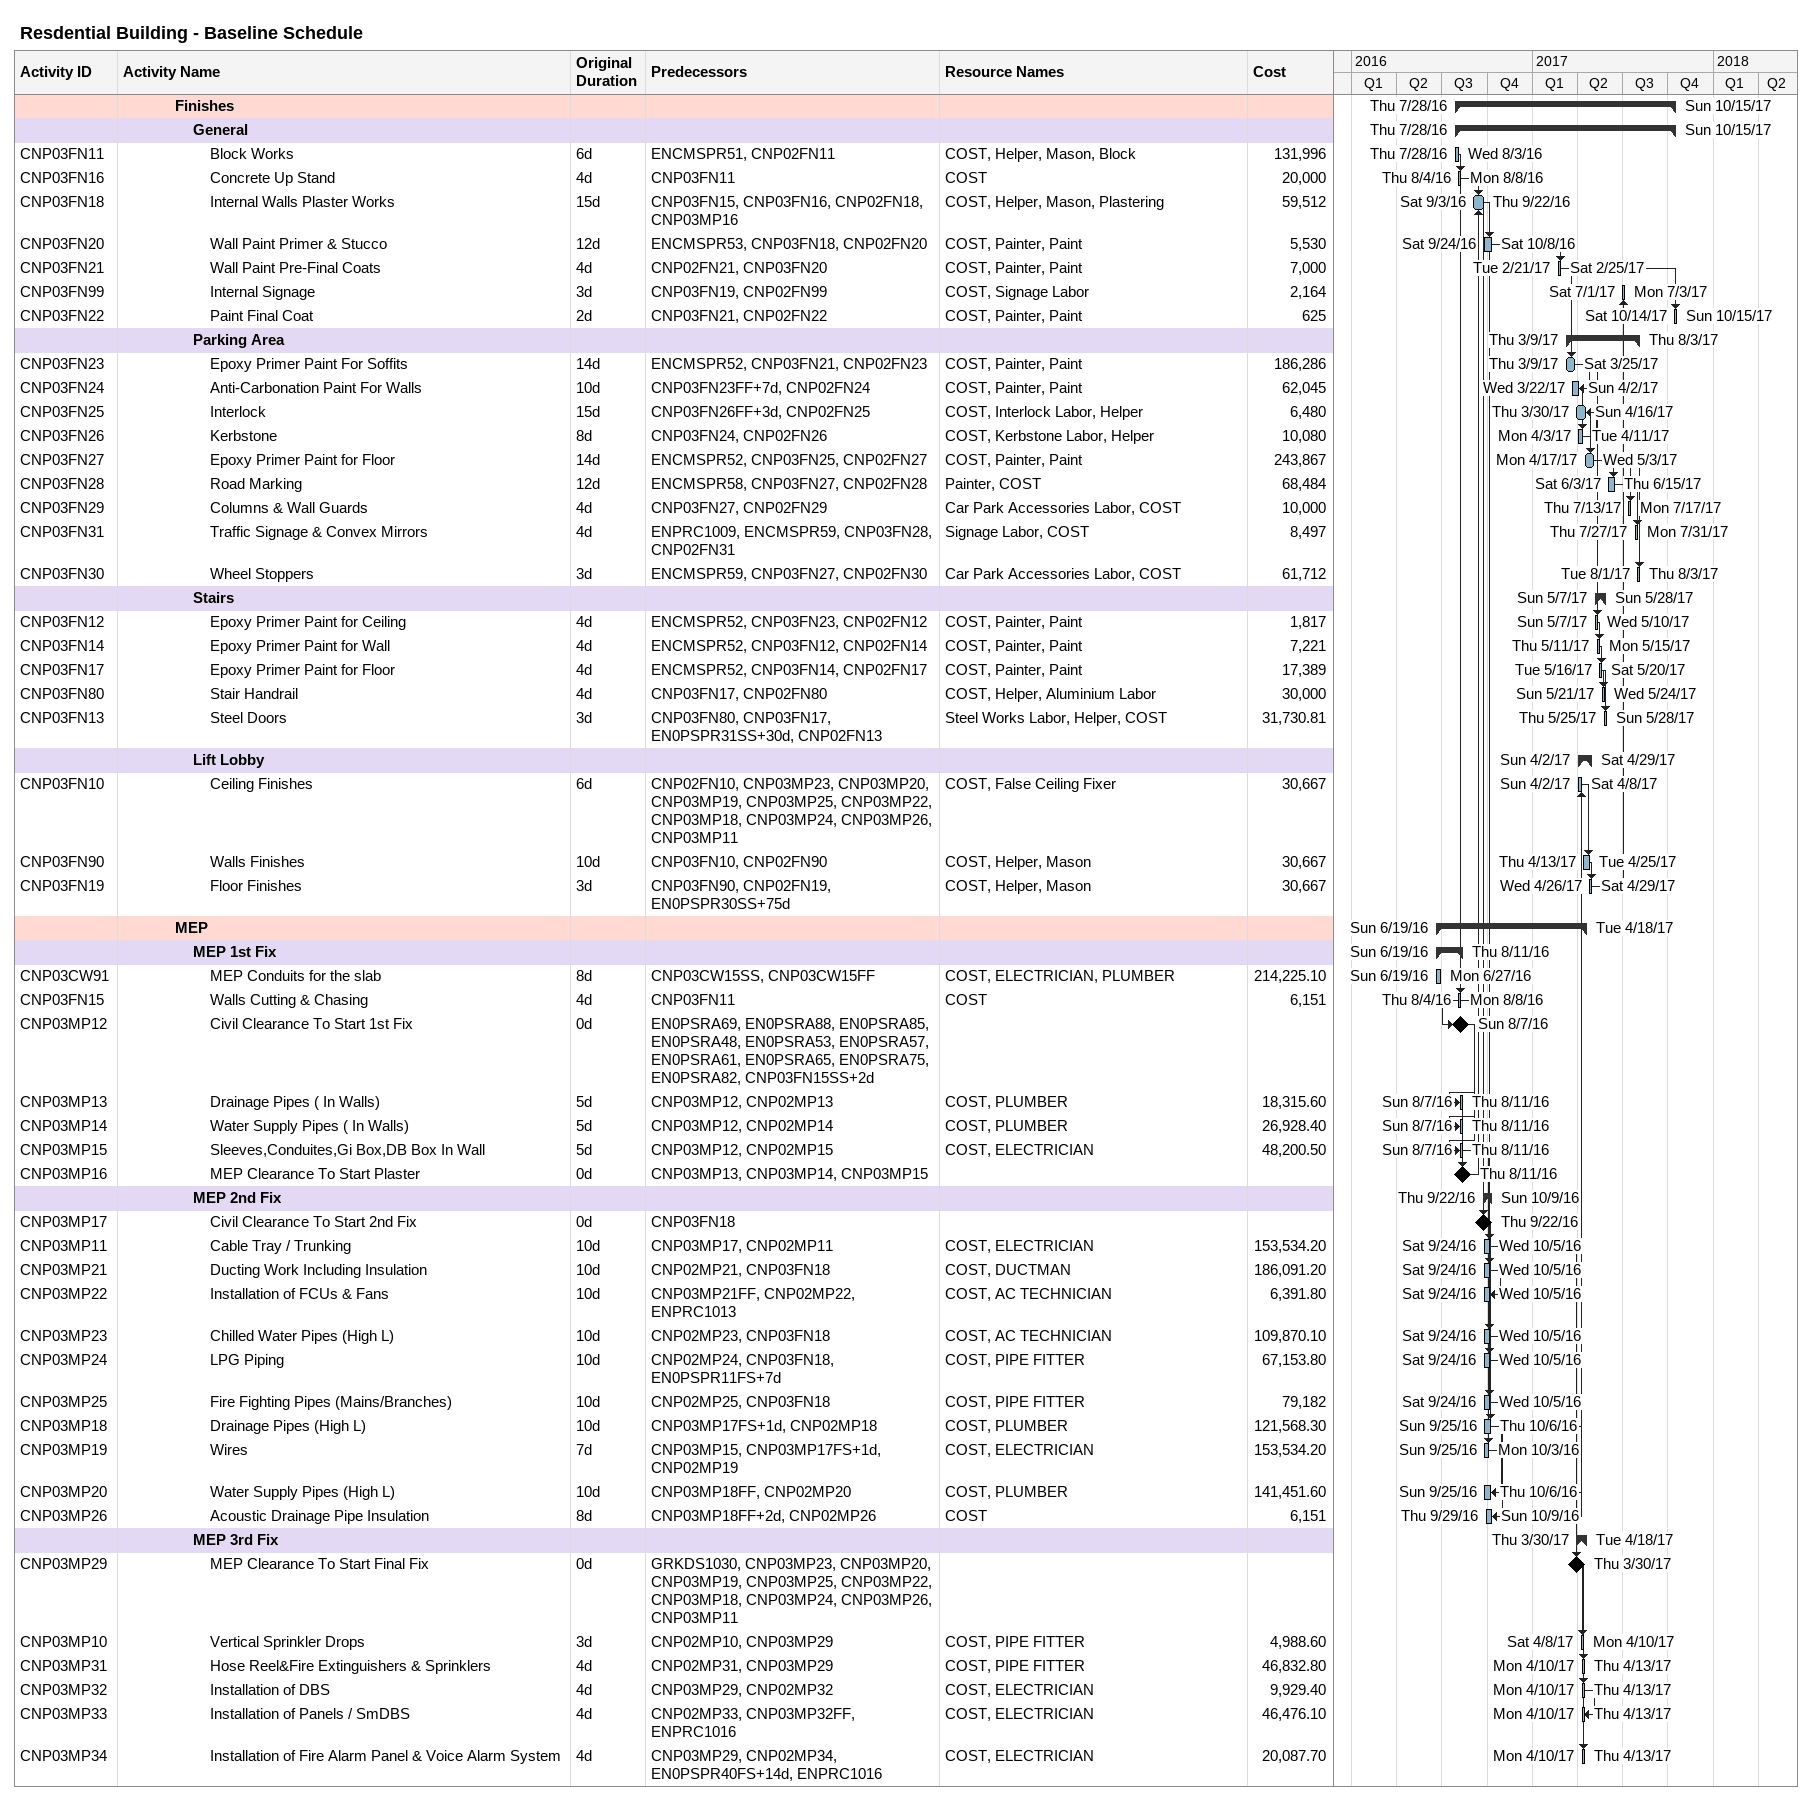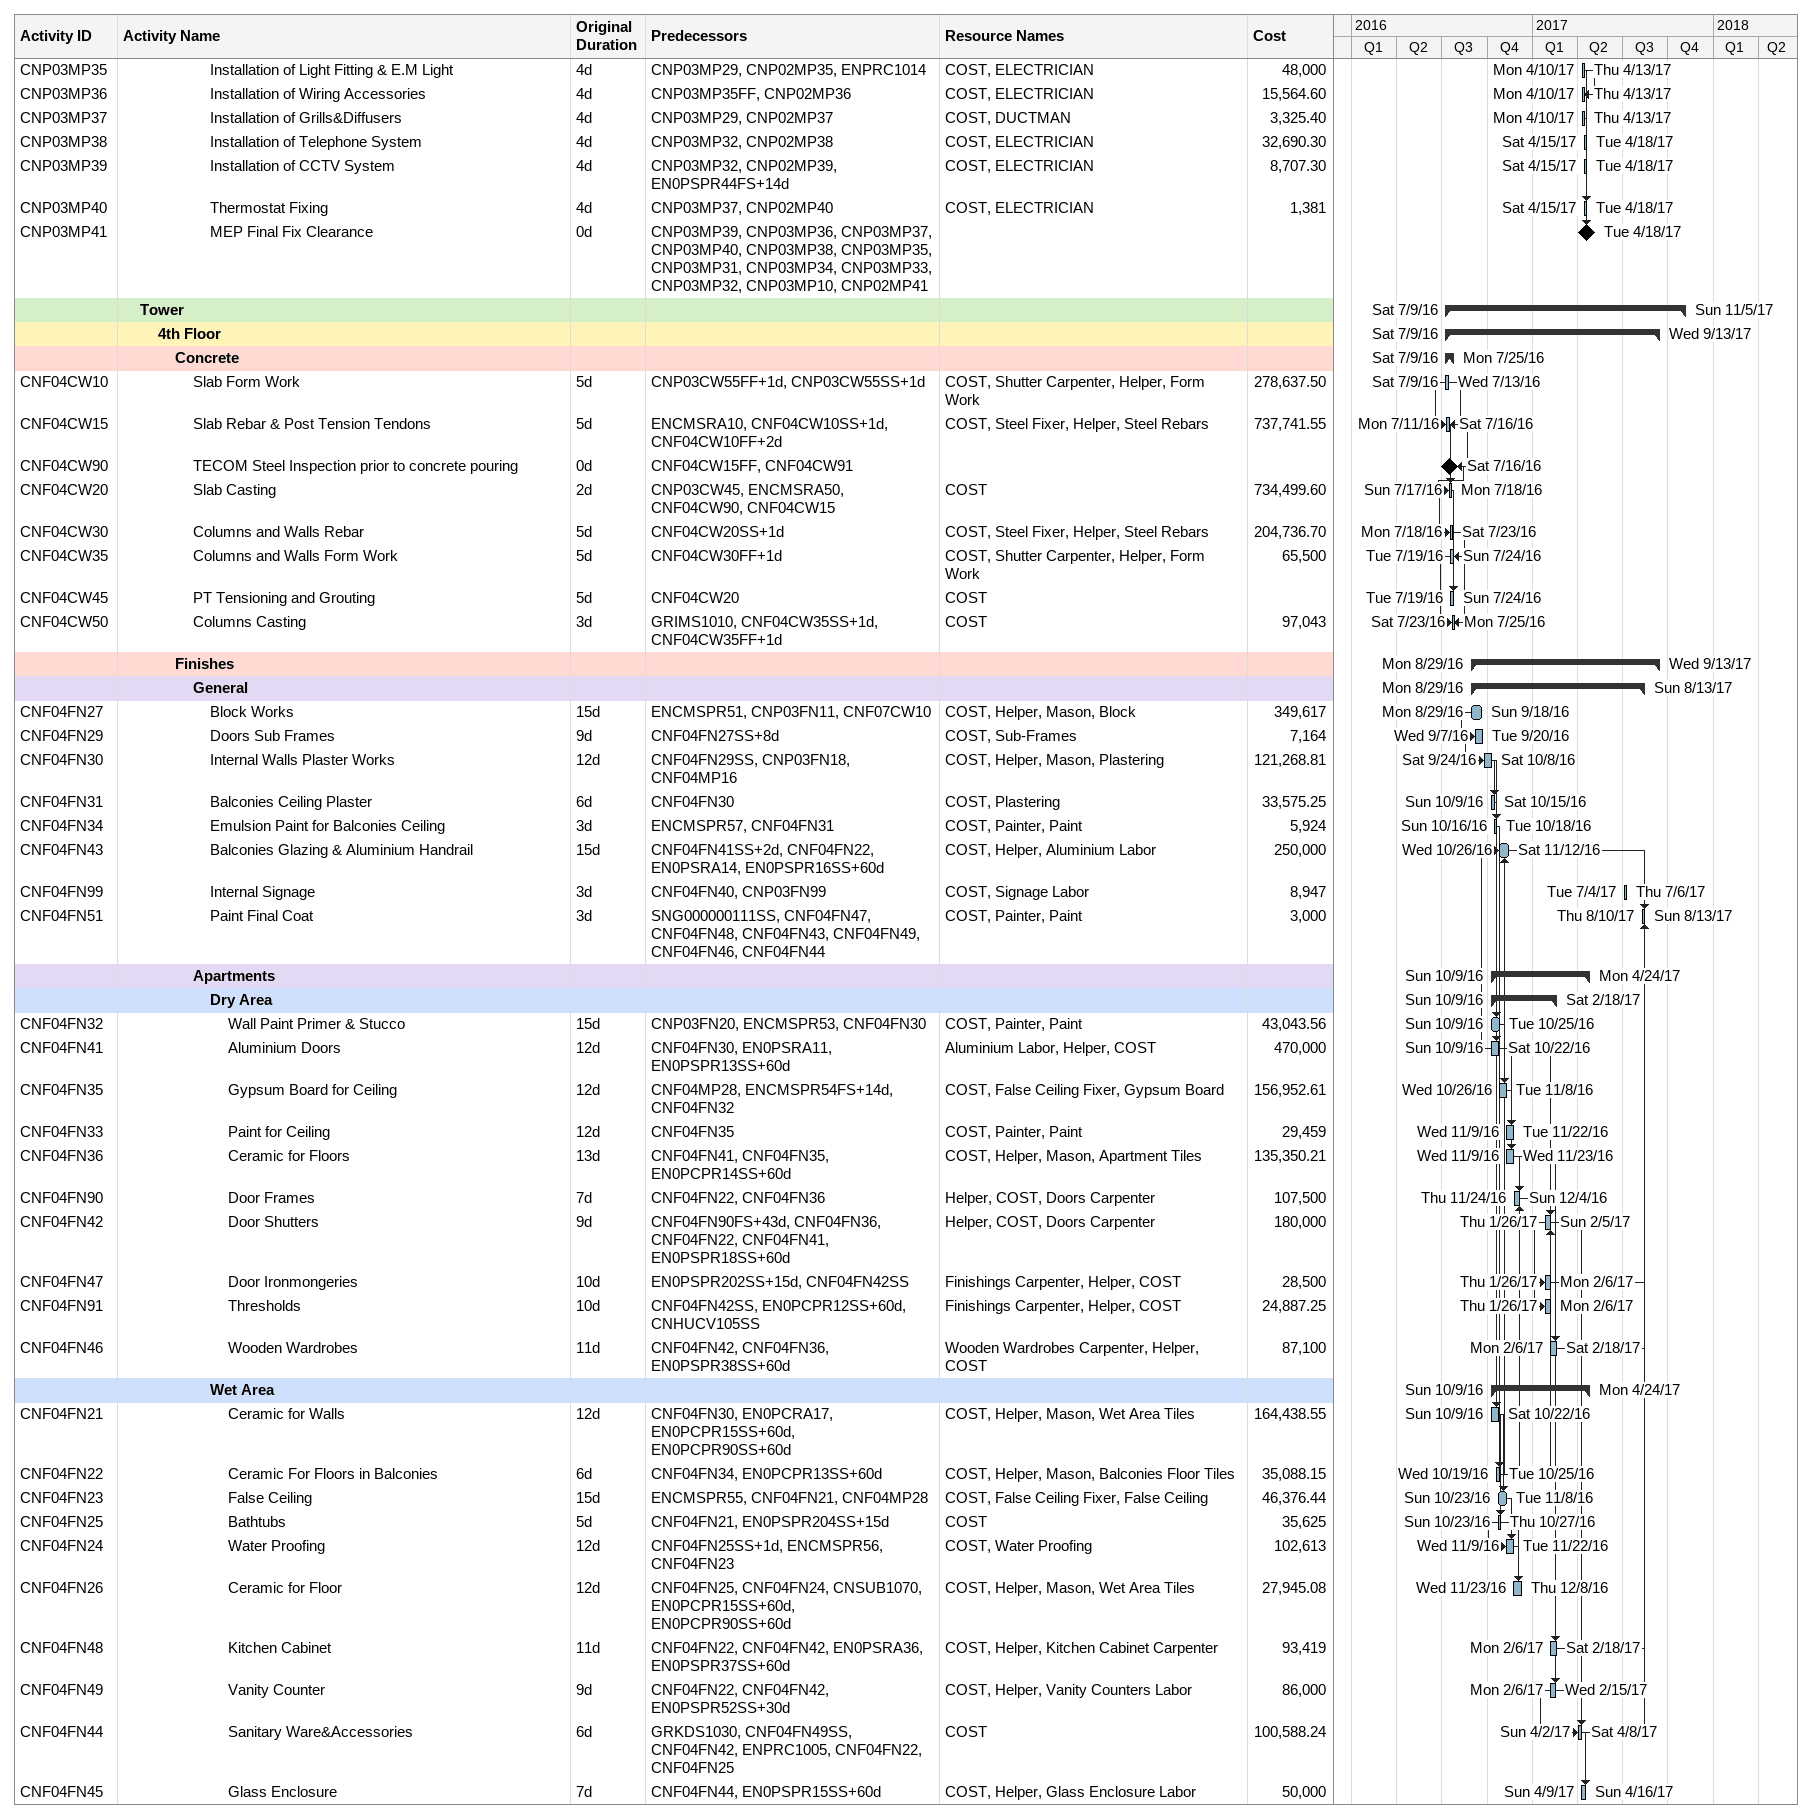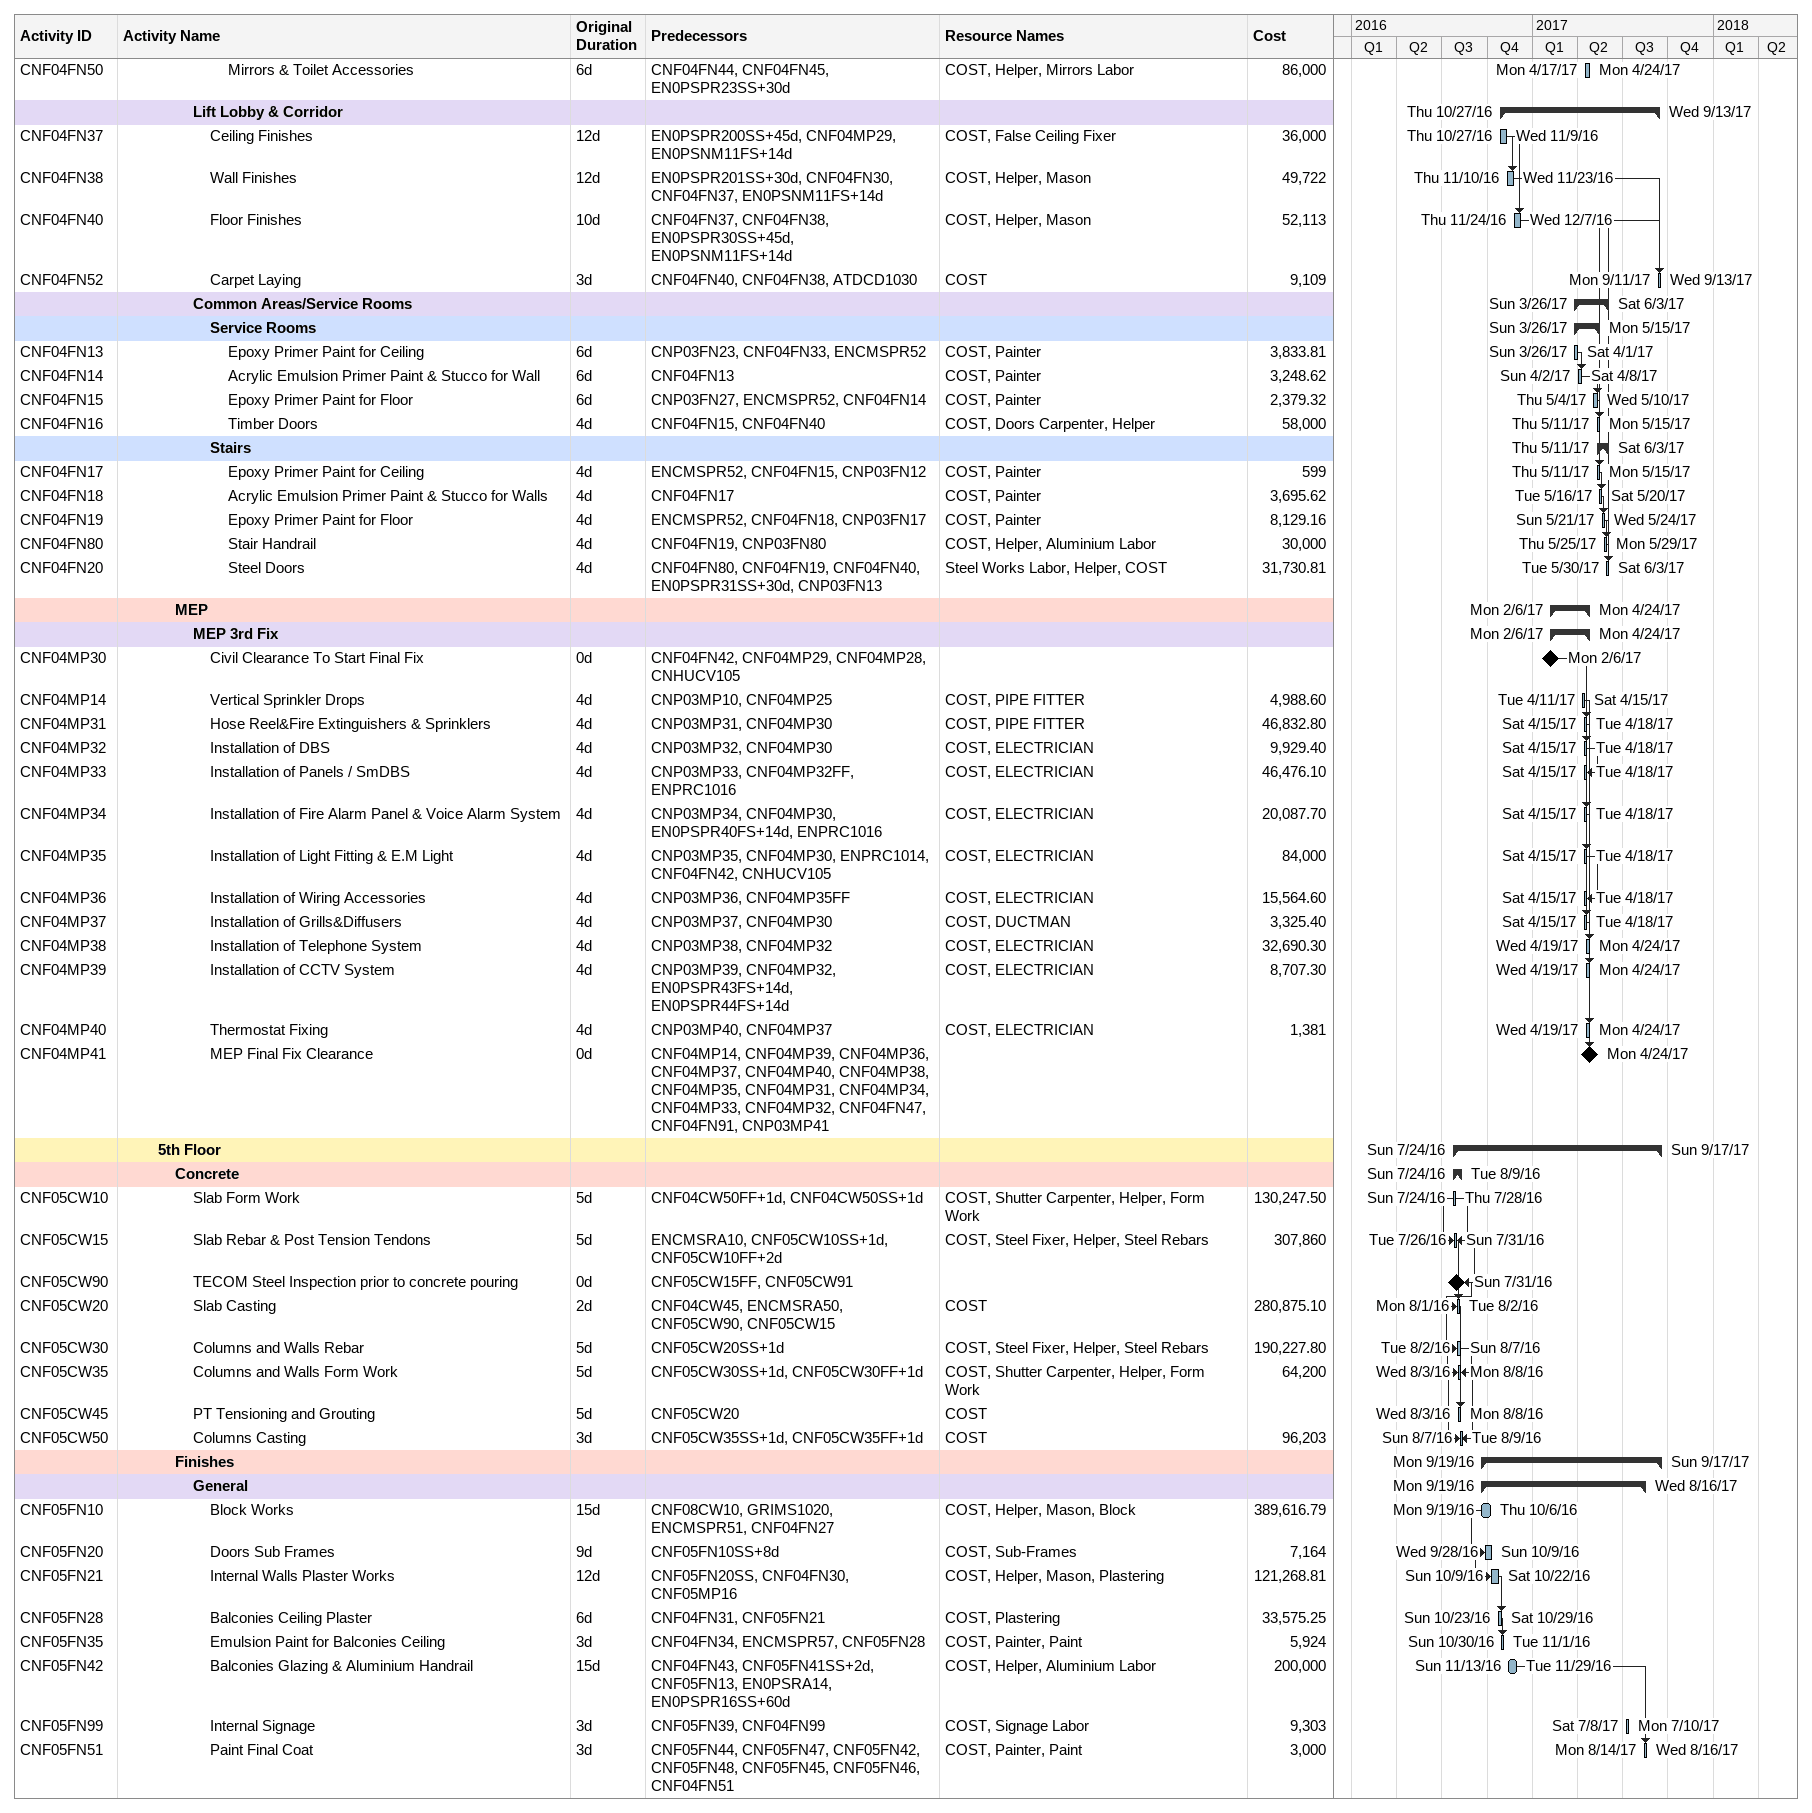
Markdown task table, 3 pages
Resdential Building - Baseline Schedule

| ID | Level | Task | Original duration | Start | Finish | Predecessors | Resources | Cost |
|---|---|---|---|---|---|---|---|---|
|  | 4 | **Finishes** |  | 2016-07-28 | 2017-10-15 |  |  |  |
|  | 5 | **General** |  | 2016-07-28 | 2017-10-15 |  |  |  |
| CNP03FN11 | 6 | Block Works | 6d | 2016-07-28 | 2016-08-03 | ENCMSPR51, CNP02FN11 | COST, Helper, Mason, Block | 131996 |
| CNP03FN16 | 6 | Concrete Up Stand | 4d | 2016-08-04 | 2016-08-08 | CNP03FN11 | COST | 20000 |
| CNP03FN18 | 6 | Internal Walls Plaster Works | 15d | 2016-09-03 | 2016-09-22 | CNP03FN15, CNP03FN16, CNP02FN18, CNP03MP16 | COST, Helper, Mason, Plastering | 59512 |
| CNP03FN20 | 6 | Wall Paint Primer & Stucco | 12d | 2016-09-24 | 2016-10-08 | ENCMSPR53, CNP03FN18, CNP02FN20 | COST, Painter, Paint | 5530 |
| CNP03FN21 | 6 | Wall Paint Pre-Final Coats | 4d | 2017-02-21 | 2017-02-25 | CNP02FN21, CNP03FN20 | COST, Painter, Paint | 7000 |
| CNP03FN99 | 6 | Internal Signage | 3d | 2017-07-01 | 2017-07-03 | CNP03FN19, CNP02FN99 | COST, Signage Labor | 2164 |
| CNP03FN22 | 6 | Paint Final Coat | 2d | 2017-10-14 | 2017-10-15 | CNP03FN21, CNP02FN22 | COST, Painter, Paint | 625 |
|  | 5 | **Parking Area** |  | 2017-03-09 | 2017-08-03 |  |  |  |
| CNP03FN23 | 6 | Epoxy Primer Paint For Soffits | 14d | 2017-03-09 | 2017-03-25 | ENCMSPR52, CNP03FN21, CNP02FN23 | COST, Painter, Paint | 186286 |
| CNP03FN24 | 6 | Anti-Carbonation Paint For Walls | 10d | 2017-03-22 | 2017-04-02 | CNP03FN23FF+7d, CNP02FN24 | COST, Painter, Paint | 62045 |
| CNP03FN25 | 6 | Interlock | 15d | 2017-03-30 | 2017-04-16 | CNP03FN26FF+3d, CNP02FN25 | COST, Interlock Labor, Helper | 6480 |
| CNP03FN26 | 6 | Kerbstone | 8d | 2017-04-03 | 2017-04-11 | CNP03FN24, CNP02FN26 | COST, Kerbstone Labor, Helper | 10080 |
| CNP03FN27 | 6 | Epoxy Primer Paint for Floor | 14d | 2017-04-17 | 2017-05-03 | ENCMSPR52, CNP03FN25, CNP02FN27 | COST, Painter, Paint | 243867 |
| CNP03FN28 | 6 | Road Marking | 12d | 2017-06-03 | 2017-06-15 | ENCMSPR58, CNP03FN27, CNP02FN28 | Painter, COST | 68484 |
| CNP03FN29 | 6 | Columns & Wall Guards | 4d | 2017-07-13 | 2017-07-17 | CNP03FN27, CNP02FN29 | Car Park Accessories Labor, COST | 10000 |
| CNP03FN31 | 6 | Traffic Signage & Convex Mirrors | 4d | 2017-07-27 | 2017-07-31 | ENPRC1009, ENCMSPR59, CNP03FN28, CNP02FN31 | Signage Labor, COST | 8497 |
| CNP03FN30 | 6 | Wheel Stoppers | 3d | 2017-08-01 | 2017-08-03 | ENCMSPR59, CNP03FN27, CNP02FN30 | Car Park Accessories Labor, COST | 61712 |
|  | 5 | **Stairs** |  | 2017-05-07 | 2017-05-28 |  |  |  |
| CNP03FN12 | 6 | Epoxy Primer Paint for Ceiling | 4d | 2017-05-07 | 2017-05-10 | ENCMSPR52, CNP03FN23, CNP02FN12 | COST, Painter, Paint | 1817 |
| CNP03FN14 | 6 | Epoxy Primer Paint for Wall | 4d | 2017-05-11 | 2017-05-15 | ENCMSPR52, CNP03FN12, CNP02FN14 | COST, Painter, Paint | 7221 |
| CNP03FN17 | 6 | Epoxy Primer Paint for Floor | 4d | 2017-05-16 | 2017-05-20 | ENCMSPR52, CNP03FN14, CNP02FN17 | COST, Painter, Paint | 17389 |
| CNP03FN80 | 6 | Stair Handrail | 4d | 2017-05-21 | 2017-05-24 | CNP03FN17, CNP02FN80 | COST, Helper, Aluminium Labor | 30000 |
| CNP03FN13 | 6 | Steel Doors | 3d | 2017-05-25 | 2017-05-28 | CNP03FN80, CNP03FN17, EN0PSPR31SS+30d, CNP02FN13 | Steel Works Labor, Helper, COST | 31730.81 |
|  | 5 | **Lift Lobby** |  | 2017-04-02 | 2017-04-29 |  |  |  |
| CNP03FN10 | 6 | Ceiling Finishes | 6d | 2017-04-02 | 2017-04-08 | CNP02FN10, CNP03MP23, CNP03MP20, CNP03MP19, CNP03MP25, CNP03MP22, CNP03MP18, CNP03MP24, CNP03MP26, CNP03MP11 | COST, False Ceiling Fixer | 30667 |
| CNP03FN90 | 6 | Walls Finishes | 10d | 2017-04-13 | 2017-04-25 | CNP03FN10, CNP02FN90 | COST, Helper, Mason | 30667 |
| CNP03FN19 | 6 | Floor Finishes | 3d | 2017-04-26 | 2017-04-29 | CNP03FN90, CNP02FN19, EN0PSPR30SS+75d | COST, Helper, Mason | 30667 |
|  | 4 | **MEP** |  | 2016-06-19 | 2017-04-18 |  |  |  |
|  | 5 | **MEP 1st Fix** |  | 2016-06-19 | 2016-08-11 |  |  |  |
| CNP03CW91 | 6 | MEP Conduits for the slab | 8d | 2016-06-19 | 2016-06-27 | CNP03CW15SS, CNP03CW15FF | COST, ELECTRICIAN, PLUMBER | 214225.10 |
| CNP03FN15 | 6 | Walls Cutting & Chasing | 4d | 2016-08-04 | 2016-08-08 | CNP03FN11 | COST | 6151 |
| CNP03MP12 | 6 | Civil Clearance To Start 1st Fix | 0d | 2016-08-07 | 2016-08-07 | EN0PSRA69, EN0PSRA88, EN0PSRA85, EN0PSRA48, EN0PSRA53, EN0PSRA57, EN0PSRA61, EN0PSRA65, EN0PSRA75, EN0PSRA82, CNP03FN15SS+2d |  |  |
| CNP03MP13 | 6 | Drainage Pipes ( In Walls) | 5d | 2016-08-07 | 2016-08-11 | CNP03MP12, CNP02MP13 | COST, PLUMBER | 18315.60 |
| CNP03MP14 | 6 | Water Supply Pipes ( In Walls) | 5d | 2016-08-07 | 2016-08-11 | CNP03MP12, CNP02MP14 | COST, PLUMBER | 26928.40 |
| CNP03MP15 | 6 | Sleeves,Conduites,Gi Box,DB Box In Wall | 5d | 2016-08-07 | 2016-08-11 | CNP03MP12, CNP02MP15 | COST, ELECTRICIAN | 48200.50 |
| CNP03MP16 | 6 | MEP Clearance To Start Plaster | 0d | 2016-08-11 | 2016-08-11 | CNP03MP13, CNP03MP14, CNP03MP15 |  |  |
|  | 5 | **MEP 2nd Fix** |  | 2016-09-22 | 2016-10-09 |  |  |  |
| CNP03MP17 | 6 | Civil Clearance To Start 2nd Fix | 0d | 2016-09-22 | 2016-09-22 | CNP03FN18 |  |  |
| CNP03MP11 | 6 | Cable Tray / Trunking | 10d | 2016-09-24 | 2016-10-05 | CNP03MP17, CNP02MP11 | COST, ELECTRICIAN | 153534.20 |
| CNP03MP21 | 6 | Ducting Work Including Insulation | 10d | 2016-09-24 | 2016-10-05 | CNP02MP21, CNP03FN18 | COST, DUCTMAN | 186091.20 |
| CNP03MP22 | 6 | Installation of FCUs & Fans | 10d | 2016-09-24 | 2016-10-05 | CNP03MP21FF, CNP02MP22, ENPRC1013 | COST, AC TECHNICIAN | 6391.80 |
| CNP03MP23 | 6 | Chilled Water Pipes (High L) | 10d | 2016-09-24 | 2016-10-05 | CNP02MP23, CNP03FN18 | COST, AC TECHNICIAN | 109870.10 |
| CNP03MP24 | 6 | LPG Piping | 10d | 2016-09-24 | 2016-10-05 | CNP02MP24, CNP03FN18, EN0PSPR11FS+7d | COST, PIPE FITTER | 67153.80 |
| CNP03MP25 | 6 | Fire Fighting Pipes (Mains/Branches) | 10d | 2016-09-24 | 2016-10-05 | CNP02MP25, CNP03FN18 | COST, PIPE FITTER | 79182 |
| CNP03MP18 | 6 | Drainage Pipes (High L) | 10d | 2016-09-25 | 2016-10-06 | CNP03MP17FS+1d, CNP02MP18 | COST, PLUMBER | 121568.30 |
| CNP03MP19 | 6 | Wires | 7d | 2016-09-25 | 2016-10-03 | CNP03MP15, CNP03MP17FS+1d, CNP02MP19 | COST, ELECTRICIAN | 153534.20 |
| CNP03MP20 | 6 | Water Supply Pipes (High L) | 10d | 2016-09-25 | 2016-10-06 | CNP03MP18FF, CNP02MP20 | COST, PLUMBER | 141451.60 |
| CNP03MP26 | 6 | Acoustic Drainage Pipe Insulation | 8d | 2016-09-29 | 2016-10-09 | CNP03MP18FF+2d, CNP02MP26 | COST | 6151 |
|  | 5 | **MEP 3rd Fix** |  | 2017-03-30 | 2017-04-18 |  |  |  |
| CNP03MP29 | 6 | MEP Clearance To Start Final Fix | 0d | 2017-03-30 | 2017-03-30 | GRKDS1030, CNP03MP23, CNP03MP20, CNP03MP19, CNP03MP25, CNP03MP22, CNP03MP18, CNP03MP24, CNP03MP26, CNP03MP11 |  |  |
| CNP03MP10 | 6 | Vertical Sprinkler Drops | 3d | 2017-04-08 | 2017-04-10 | CNP02MP10, CNP03MP29 | COST, PIPE FITTER | 4988.60 |
| CNP03MP31 | 6 | Hose Reel&Fire Extinguishers & Sprinklers | 4d | 2017-04-10 | 2017-04-13 | CNP02MP31, CNP03MP29 | COST, PIPE FITTER | 46832.80 |
| CNP03MP32 | 6 | Installation of DBS | 4d | 2017-04-10 | 2017-04-13 | CNP03MP29, CNP02MP32 | COST, ELECTRICIAN | 9929.40 |
| CNP03MP33 | 6 | Installation of Panels / SmDBS | 4d | 2017-04-10 | 2017-04-13 | CNP02MP33, CNP03MP32FF, ENPRC1016 | COST, ELECTRICIAN | 46476.10 |
| CNP03MP34 | 6 | Installation of Fire Alarm Panel & Voice Alarm System | 4d | 2017-04-10 | 2017-04-13 | CNP03MP29, CNP02MP34, EN0PSPR40FS+14d, ENPRC1016 | COST, ELECTRICIAN | 20087.70 |
| CNP03MP35 | 6 | Installation of Light Fitting & E.M Light | 4d | 2017-04-10 | 2017-04-13 | CNP03MP29, CNP02MP35, ENPRC1014 | COST, ELECTRICIAN | 48000 |
| CNP03MP36 | 6 | Installation of Wiring Accessories | 4d | 2017-04-10 | 2017-04-13 | CNP03MP35FF, CNP02MP36 | COST, ELECTRICIAN | 15564.60 |
| CNP03MP37 | 6 | Installation of Grills&Diffusers | 4d | 2017-04-10 | 2017-04-13 | CNP03MP29, CNP02MP37 | COST, DUCTMAN | 3325.40 |
| CNP03MP38 | 6 | Installation of Telephone System | 4d | 2017-04-15 | 2017-04-18 | CNP03MP32, CNP02MP38 | COST, ELECTRICIAN | 32690.30 |
| CNP03MP39 | 6 | Installation of CCTV System | 4d | 2017-04-15 | 2017-04-18 | CNP03MP32, CNP02MP39, EN0PSPR44FS+14d | COST, ELECTRICIAN | 8707.30 |
| CNP03MP40 | 6 | Thermostat Fixing | 4d | 2017-04-15 | 2017-04-18 | CNP03MP37, CNP02MP40 | COST, ELECTRICIAN | 1381 |
| CNP03MP41 | 6 | MEP Final Fix Clearance | 0d | 2017-04-18 | 2017-04-18 | CNP03MP39, CNP03MP36, CNP03MP37, CNP03MP40, CNP03MP38, CNP03MP35, CNP03MP31, CNP03MP34, CNP03MP33, CNP03MP32, CNP03MP10, CNP02MP41 |  |  |
|  | 2 | **Tower** |  | 2016-07-09 | 2017-11-05 |  |  |  |
|  | 3 | **4th Floor** |  | 2016-07-09 | 2017-09-13 |  |  |  |
|  | 4 | **Concrete** |  | 2016-07-09 | 2016-07-25 |  |  |  |
| CNF04CW10 | 5 | Slab Form Work | 5d | 2016-07-09 | 2016-07-13 | CNP03CW55FF+1d, CNP03CW55SS+1d | COST, Shutter Carpenter, Helper, Form Work | 278637.50 |
| CNF04CW15 | 5 | Slab Rebar & Post Tension Tendons | 5d | 2016-07-11 | 2016-07-16 | ENCMSRA10, CNF04CW10SS+1d, CNF04CW10FF+2d | COST, Steel Fixer, Helper, Steel Rebars | 737741.55 |
| CNF04CW90 | 5 | TECOM Steel Inspection prior to concrete pouring | 0d | 2016-07-16 | 2016-07-16 | CNF04CW15FF, CNF04CW91 |  |  |
| CNF04CW20 | 5 | Slab Casting | 2d | 2016-07-17 | 2016-07-18 | CNP03CW45, ENCMSRA50, CNF04CW90, CNF04CW15 | COST | 734499.60 |
| CNF04CW30 | 5 | Columns and Walls Rebar | 5d | 2016-07-18 | 2016-07-23 | CNF04CW20SS+1d | COST, Steel Fixer, Helper, Steel Rebars | 204736.70 |
| CNF04CW35 | 5 | Columns and Walls Form Work | 5d | 2016-07-19 | 2016-07-24 | CNF04CW30FF+1d | COST, Shutter Carpenter, Helper, Form Work | 65500 |
| CNF04CW45 | 5 | PT Tensioning and Grouting | 5d | 2016-07-19 | 2016-07-24 | CNF04CW20 | COST |  |
| CNF04CW50 | 5 | Columns Casting | 3d | 2016-07-23 | 2016-07-25 | GRIMS1010, CNF04CW35SS+1d, CNF04CW35FF+1d | COST | 97043 |
|  | 4 | **Finishes** |  | 2016-08-29 | 2017-09-13 |  |  |  |
|  | 5 | **General** |  | 2016-08-29 | 2017-08-13 |  |  |  |
| CNF04FN27 | 6 | Block Works | 15d | 2016-08-29 | 2016-09-18 | ENCMSPR51, CNP03FN11, CNF07CW10 | COST, Helper, Mason, Block | 349617 |
| CNF04FN29 | 6 | Doors Sub Frames | 9d | 2016-09-07 | 2016-09-20 | CNF04FN27SS+8d | COST, Sub-Frames | 7164 |
| CNF04FN30 | 6 | Internal Walls Plaster Works | 12d | 2016-09-24 | 2016-10-08 | CNF04FN29SS, CNP03FN18, CNF04MP16 | COST, Helper, Mason, Plastering | 121268.81 |
| CNF04FN31 | 6 | Balconies Ceiling Plaster | 6d | 2016-10-09 | 2016-10-15 | CNF04FN30 | COST, Plastering | 33575.25 |
| CNF04FN34 | 6 | Emulsion Paint for Balconies Ceiling | 3d | 2016-10-16 | 2016-10-18 | ENCMSPR57, CNF04FN31 | COST, Painter, Paint | 5924 |
| CNF04FN43 | 6 | Balconies Glazing & Aluminium Handrail | 15d | 2016-10-26 | 2016-11-12 | CNF04FN41SS+2d, CNF04FN22, EN0PSRA14, EN0PSPR16SS+60d | COST, Helper, Aluminium Labor | 250000 |
| CNF04FN99 | 6 | Internal Signage | 3d | 2017-07-04 | 2017-07-06 | CNF04FN40, CNP03FN99 | COST, Signage Labor | 8947 |
| CNF04FN51 | 6 | Paint Final Coat | 3d | 2017-08-10 | 2017-08-13 | SNG000000111SS, CNF04FN47, CNF04FN48, CNF04FN43, CNF04FN49, CNF04FN46, CNF04FN44 | COST, Painter, Paint | 3000 |
|  | 5 | **Apartments** |  | 2016-10-09 | 2017-04-24 |  |  |  |
|  | 6 | **Dry Area** |  | 2016-10-09 | 2017-02-18 |  |  |  |
| CNF04FN32 | 7 | Wall Paint Primer & Stucco | 15d | 2016-10-09 | 2016-10-25 | CNP03FN20, ENCMSPR53, CNF04FN30 | COST, Painter, Paint | 43043.56 |
| CNF04FN41 | 7 | Aluminium Doors | 12d | 2016-10-09 | 2016-10-22 | CNF04FN30, EN0PSRA11, EN0PSPR13SS+60d | Aluminium Labor, Helper, COST | 470000 |
| CNF04FN35 | 7 | Gypsum Board for Ceiling | 12d | 2016-10-26 | 2016-11-08 | CNF04MP28, ENCMSPR54FS+14d, CNF04FN32 | COST, False Ceiling Fixer, Gypsum Board | 156952.61 |
| CNF04FN33 | 7 | Paint for Ceiling | 12d | 2016-11-09 | 2016-11-22 | CNF04FN35 | COST, Painter, Paint | 29459 |
| CNF04FN36 | 7 | Ceramic for Floors | 13d | 2016-11-09 | 2016-11-23 | CNF04FN41, CNF04FN35, EN0PCPR14SS+60d | COST, Helper, Mason, Apartment Tiles | 135350.21 |
| CNF04FN90 | 7 | Door Frames | 7d | 2016-11-24 | 2016-12-04 | CNF04FN22, CNF04FN36 | Helper, COST, Doors Carpenter | 107500 |
| CNF04FN42 | 7 | Door Shutters | 9d | 2017-01-26 | 2017-02-05 | CNF04FN90FS+43d, CNF04FN36, CNF04FN22, CNF04FN41, EN0PSPR18SS+60d | Helper, COST, Doors Carpenter | 180000 |
| CNF04FN47 | 7 | Door Ironmongeries | 10d | 2017-01-26 | 2017-02-06 | EN0PSPR202SS+15d, CNF04FN42SS | Finishings Carpenter, Helper, COST | 28500 |
| CNF04FN91 | 7 | Thresholds | 10d | 2017-01-26 | 2017-02-06 | CNF04FN42SS, EN0PCPR12SS+60d, CNHUCV105SS | Finishings Carpenter, Helper, COST | 24887.25 |
| CNF04FN46 | 7 | Wooden Wardrobes | 11d | 2017-02-06 | 2017-02-18 | CNF04FN42, CNF04FN36, EN0PSPR38SS+60d | Wooden Wardrobes Carpenter, Helper, COST | 87100 |
|  | 6 | **Wet Area** |  | 2016-10-09 | 2017-04-24 |  |  |  |
| CNF04FN21 | 7 | Ceramic for Walls | 12d | 2016-10-09 | 2016-10-22 | CNF04FN30, EN0PCRA17, EN0PCPR15SS+60d, EN0PCPR90SS+60d | COST, Helper, Mason, Wet Area Tiles | 164438.55 |
| CNF04FN22 | 7 | Ceramic For Floors in Balconies | 6d | 2016-10-19 | 2016-10-25 | CNF04FN34, EN0PCPR13SS+60d | COST, Helper, Mason, Balconies Floor Tiles | 35088.15 |
| CNF04FN23 | 7 | False Ceiling | 15d | 2016-10-23 | 2016-11-08 | ENCMSPR55, CNF04FN21, CNF04MP28 | COST, False Ceiling Fixer, False Ceiling | 46376.44 |
| CNF04FN25 | 7 | Bathtubs | 5d | 2016-10-23 | 2016-10-27 | CNF04FN21, EN0PSPR204SS+15d | COST | 35625 |
| CNF04FN24 | 7 | Water Proofing | 12d | 2016-11-09 | 2016-11-22 | CNF04FN25SS+1d, ENCMSPR56, CNF04FN23 | COST, Water Proofing | 102613 |
| CNF04FN26 | 7 | Ceramic for Floor | 12d | 2016-11-23 | 2016-12-08 | CNF04FN25, CNF04FN24, CNSUB1070, EN0PCPR15SS+60d, EN0PCPR90SS+60d | COST, Helper, Mason, Wet Area Tiles | 27945.08 |
| CNF04FN48 | 7 | Kitchen Cabinet | 11d | 2017-02-06 | 2017-02-18 | CNF04FN22, CNF04FN42, EN0PSRA36, EN0PSPR37SS+60d | COST, Helper, Kitchen Cabinet Carpenter | 93419 |
| CNF04FN49 | 7 | Vanity Counter | 9d | 2017-02-06 | 2017-02-15 | CNF04FN22, CNF04FN42, EN0PSPR52SS+30d | COST, Helper, Vanity Counters Labor | 86000 |
| CNF04FN44 | 7 | Sanitary Ware&Accessories | 6d | 2017-04-02 | 2017-04-08 | GRKDS1030, CNF04FN49SS, CNF04FN42, ENPRC1005, CNF04FN22, CNF04FN25 | COST | 100588.24 |
| CNF04FN45 | 7 | Glass Enclosure | 7d | 2017-04-09 | 2017-04-16 | CNF04FN44, EN0PSPR15SS+60d | COST, Helper, Glass Enclosure Labor | 50000 |
| CNF04FN50 | 7 | Mirrors & Toilet Accessories | 6d | 2017-04-17 | 2017-04-24 | CNF04FN44, CNF04FN45, EN0PSPR23SS+30d | COST, Helper, Mirrors Labor | 86000 |
|  | 5 | **Lift Lobby & Corridor** |  | 2016-10-27 | 2017-09-13 |  |  |  |
| CNF04FN37 | 6 | Ceiling Finishes | 12d | 2016-10-27 | 2016-11-09 | EN0PSPR200SS+45d, CNF04MP29, EN0PSNM11FS+14d | COST, False Ceiling Fixer | 36000 |
| CNF04FN38 | 6 | Wall Finishes | 12d | 2016-11-10 | 2016-11-23 | EN0PSPR201SS+30d, CNF04FN30, CNF04FN37, EN0PSNM11FS+14d | COST, Helper, Mason | 49722 |
| CNF04FN40 | 6 | Floor Finishes | 10d | 2016-11-24 | 2016-12-07 | CNF04FN37, CNF04FN38, EN0PSPR30SS+45d, EN0PSNM11FS+14d | COST, Helper, Mason | 52113 |
| CNF04FN52 | 6 | Carpet Laying | 3d | 2017-09-11 | 2017-09-13 | CNF04FN40, CNF04FN38, ATDCD1030 | COST | 9109 |
|  | 5 | **Common Areas/Service Rooms** |  | 2017-03-26 | 2017-06-03 |  |  |  |
|  | 6 | **Service Rooms** |  | 2017-03-26 | 2017-05-15 |  |  |  |
| CNF04FN13 | 7 | Epoxy Primer Paint for Ceiling | 6d | 2017-03-26 | 2017-04-01 | CNP03FN23, CNF04FN33, ENCMSPR52 | COST, Painter | 3833.81 |
| CNF04FN14 | 7 | Acrylic Emulsion Primer Paint & Stucco for Wall | 6d | 2017-04-02 | 2017-04-08 | CNF04FN13 | COST, Painter | 3248.62 |
| CNF04FN15 | 7 | Epoxy Primer Paint for Floor | 6d | 2017-05-04 | 2017-05-10 | CNP03FN27, ENCMSPR52, CNF04FN14 | COST, Painter | 2379.32 |
| CNF04FN16 | 7 | Timber Doors | 4d | 2017-05-11 | 2017-05-15 | CNF04FN15, CNF04FN40 | COST, Doors Carpenter, Helper | 58000 |
|  | 6 | **Stairs** |  | 2017-05-11 | 2017-06-03 |  |  |  |
| CNF04FN17 | 7 | Epoxy Primer Paint for Ceiling | 4d | 2017-05-11 | 2017-05-15 | ENCMSPR52, CNF04FN15, CNP03FN12 | COST, Painter | 599 |
| CNF04FN18 | 7 | Acrylic Emulsion Primer Paint & Stucco for Walls | 4d | 2017-05-16 | 2017-05-20 | CNF04FN17 | COST, Painter | 3695.62 |
| CNF04FN19 | 7 | Epoxy Primer Paint for Floor | 4d | 2017-05-21 | 2017-05-24 | ENCMSPR52, CNF04FN18, CNP03FN17 | COST, Painter | 8129.16 |
| CNF04FN80 | 7 | Stair Handrail | 4d | 2017-05-25 | 2017-05-29 | CNF04FN19, CNP03FN80 | COST, Helper, Aluminium Labor | 30000 |
| CNF04FN20 | 7 | Steel Doors | 4d | 2017-05-30 | 2017-06-03 | CNF04FN80, CNF04FN19, CNF04FN40, EN0PSPR31SS+30d, CNP03FN13 | Steel Works Labor, Helper, COST | 31730.81 |
|  | 4 | **MEP** |  | 2017-02-06 | 2017-04-24 |  |  |  |
|  | 5 | **MEP 3rd Fix** |  | 2017-02-06 | 2017-04-24 |  |  |  |
| CNF04MP30 | 6 | Civil Clearance To Start Final Fix | 0d | 2017-02-06 | 2017-02-06 | CNF04FN42, CNF04MP29, CNF04MP28, CNHUCV105 |  |  |
| CNF04MP14 | 6 | Vertical Sprinkler Drops | 4d | 2017-04-11 | 2017-04-15 | CNP03MP10, CNF04MP25 | COST, PIPE FITTER | 4988.60 |
| CNF04MP31 | 6 | Hose Reel&Fire Extinguishers & Sprinklers | 4d | 2017-04-15 | 2017-04-18 | CNP03MP31, CNF04MP30 | COST, PIPE FITTER | 46832.80 |
| CNF04MP32 | 6 | Installation of DBS | 4d | 2017-04-15 | 2017-04-18 | CNP03MP32, CNF04MP30 | COST, ELECTRICIAN | 9929.40 |
| CNF04MP33 | 6 | Installation of Panels / SmDBS | 4d | 2017-04-15 | 2017-04-18 | CNP03MP33, CNF04MP32FF, ENPRC1016 | COST, ELECTRICIAN | 46476.10 |
| CNF04MP34 | 6 | Installation of Fire Alarm Panel & Voice Alarm System | 4d | 2017-04-15 | 2017-04-18 | CNP03MP34, CNF04MP30, EN0PSPR40FS+14d, ENPRC1016 | COST, ELECTRICIAN | 20087.70 |
| CNF04MP35 | 6 | Installation of Light Fitting & E.M Light | 4d | 2017-04-15 | 2017-04-18 | CNP03MP35, CNF04MP30, ENPRC1014, CNF04FN42, CNHUCV105 | COST, ELECTRICIAN | 84000 |
| CNF04MP36 | 6 | Installation of Wiring Accessories | 4d | 2017-04-15 | 2017-04-18 | CNP03MP36, CNF04MP35FF | COST, ELECTRICIAN | 15564.60 |
| CNF04MP37 | 6 | Installation of Grills&Diffusers | 4d | 2017-04-15 | 2017-04-18 | CNP03MP37, CNF04MP30 | COST, DUCTMAN | 3325.40 |
| CNF04MP38 | 6 | Installation of Telephone System | 4d | 2017-04-19 | 2017-04-24 | CNP03MP38, CNF04MP32 | COST, ELECTRICIAN | 32690.30 |
| CNF04MP39 | 6 | Installation of CCTV System | 4d | 2017-04-19 | 2017-04-24 | CNP03MP39, CNF04MP32, EN0PSPR43FS+14d, EN0PSPR44FS+14d | COST, ELECTRICIAN | 8707.30 |
| CNF04MP40 | 6 | Thermostat Fixing | 4d | 2017-04-19 | 2017-04-24 | CNP03MP40, CNF04MP37 | COST, ELECTRICIAN | 1381 |
| CNF04MP41 | 6 | MEP Final Fix Clearance | 0d | 2017-04-24 | 2017-04-24 | CNF04MP14, CNF04MP39, CNF04MP36, CNF04MP37, CNF04MP40, CNF04MP38, CNF04MP35, CNF04MP31, CNF04MP34, CNF04MP33, CNF04MP32, CNF04FN47, CNF04FN91, CNP03MP41 |  |  |
|  | 3 | **5th Floor** |  | 2016-07-24 | 2017-09-17 |  |  |  |
|  | 4 | **Concrete** |  | 2016-07-24 | 2016-08-09 |  |  |  |
| CNF05CW10 | 5 | Slab Form Work | 5d | 2016-07-24 | 2016-07-28 | CNF04CW50FF+1d, CNF04CW50SS+1d | COST, Shutter Carpenter, Helper, Form Work | 130247.50 |
| CNF05CW15 | 5 | Slab Rebar & Post Tension Tendons | 5d | 2016-07-26 | 2016-07-31 | ENCMSRA10, CNF05CW10SS+1d, CNF05CW10FF+2d | COST, Steel Fixer, Helper, Steel Rebars | 307860 |
| CNF05CW90 | 5 | TECOM Steel Inspection prior to concrete pouring | 0d | 2016-07-31 | 2016-07-31 | CNF05CW15FF, CNF05CW91 |  |  |
| CNF05CW20 | 5 | Slab Casting | 2d | 2016-08-01 | 2016-08-02 | CNF04CW45, ENCMSRA50, CNF05CW90, CNF05CW15 | COST | 280875.10 |
| CNF05CW30 | 5 | Columns and Walls Rebar | 5d | 2016-08-02 | 2016-08-07 | CNF05CW20SS+1d | COST, Steel Fixer, Helper, Steel Rebars | 190227.80 |
| CNF05CW35 | 5 | Columns and Walls Form Work | 5d | 2016-08-03 | 2016-08-08 | CNF05CW30SS+1d, CNF05CW30FF+1d | COST, Shutter Carpenter, Helper, Form Work | 64200 |
| CNF05CW45 | 5 | PT Tensioning and Grouting | 5d | 2016-08-03 | 2016-08-08 | CNF05CW20 | COST |  |
| CNF05CW50 | 5 | Columns Casting | 3d | 2016-08-07 | 2016-08-09 | CNF05CW35SS+1d, CNF05CW35FF+1d | COST | 96203 |
|  | 4 | **Finishes** |  | 2016-09-19 | 2017-09-17 |  |  |  |
|  | 5 | **General** |  | 2016-09-19 | 2017-08-16 |  |  |  |
| CNF05FN10 | 6 | Block Works | 15d | 2016-09-19 | 2016-10-06 | CNF08CW10, GRIMS1020, ENCMSPR51, CNF04FN27 | COST, Helper, Mason, Block | 389616.79 |
| CNF05FN20 | 6 | Doors Sub Frames | 9d | 2016-09-28 | 2016-10-09 | CNF05FN10SS+8d | COST, Sub-Frames | 7164 |
| CNF05FN21 | 6 | Internal Walls Plaster Works | 12d | 2016-10-09 | 2016-10-22 | CNF05FN20SS, CNF04FN30, CNF05MP16 | COST, Helper, Mason, Plastering | 121268.81 |
| CNF05FN28 | 6 | Balconies Ceiling Plaster | 6d | 2016-10-23 | 2016-10-29 | CNF04FN31, CNF05FN21 | COST, Plastering | 33575.25 |
| CNF05FN35 | 6 | Emulsion Paint for Balconies Ceiling | 3d | 2016-10-30 | 2016-11-01 | CNF04FN34, ENCMSPR57, CNF05FN28 | COST, Painter, Paint | 5924 |
| CNF05FN42 | 6 | Balconies Glazing & Aluminium Handrail | 15d | 2016-11-13 | 2016-11-29 | CNF04FN43, CNF05FN41SS+2d, CNF05FN13, EN0PSRA14, EN0PSPR16SS+60d | COST, Helper, Aluminium Labor | 200000 |
| CNF05FN99 | 6 | Internal Signage | 3d | 2017-07-08 | 2017-07-10 | CNF05FN39, CNF04FN99 | COST, Signage Labor | 9303 |
| CNF05FN51 | 6 | Paint Final Coat | 3d | 2017-08-14 | 2017-08-16 | CNF05FN44, CNF05FN47, CNF05FN42, CNF05FN48, CNF05FN45, CNF05FN46, CNF04FN51 | COST, Painter, Paint | 3000 |
